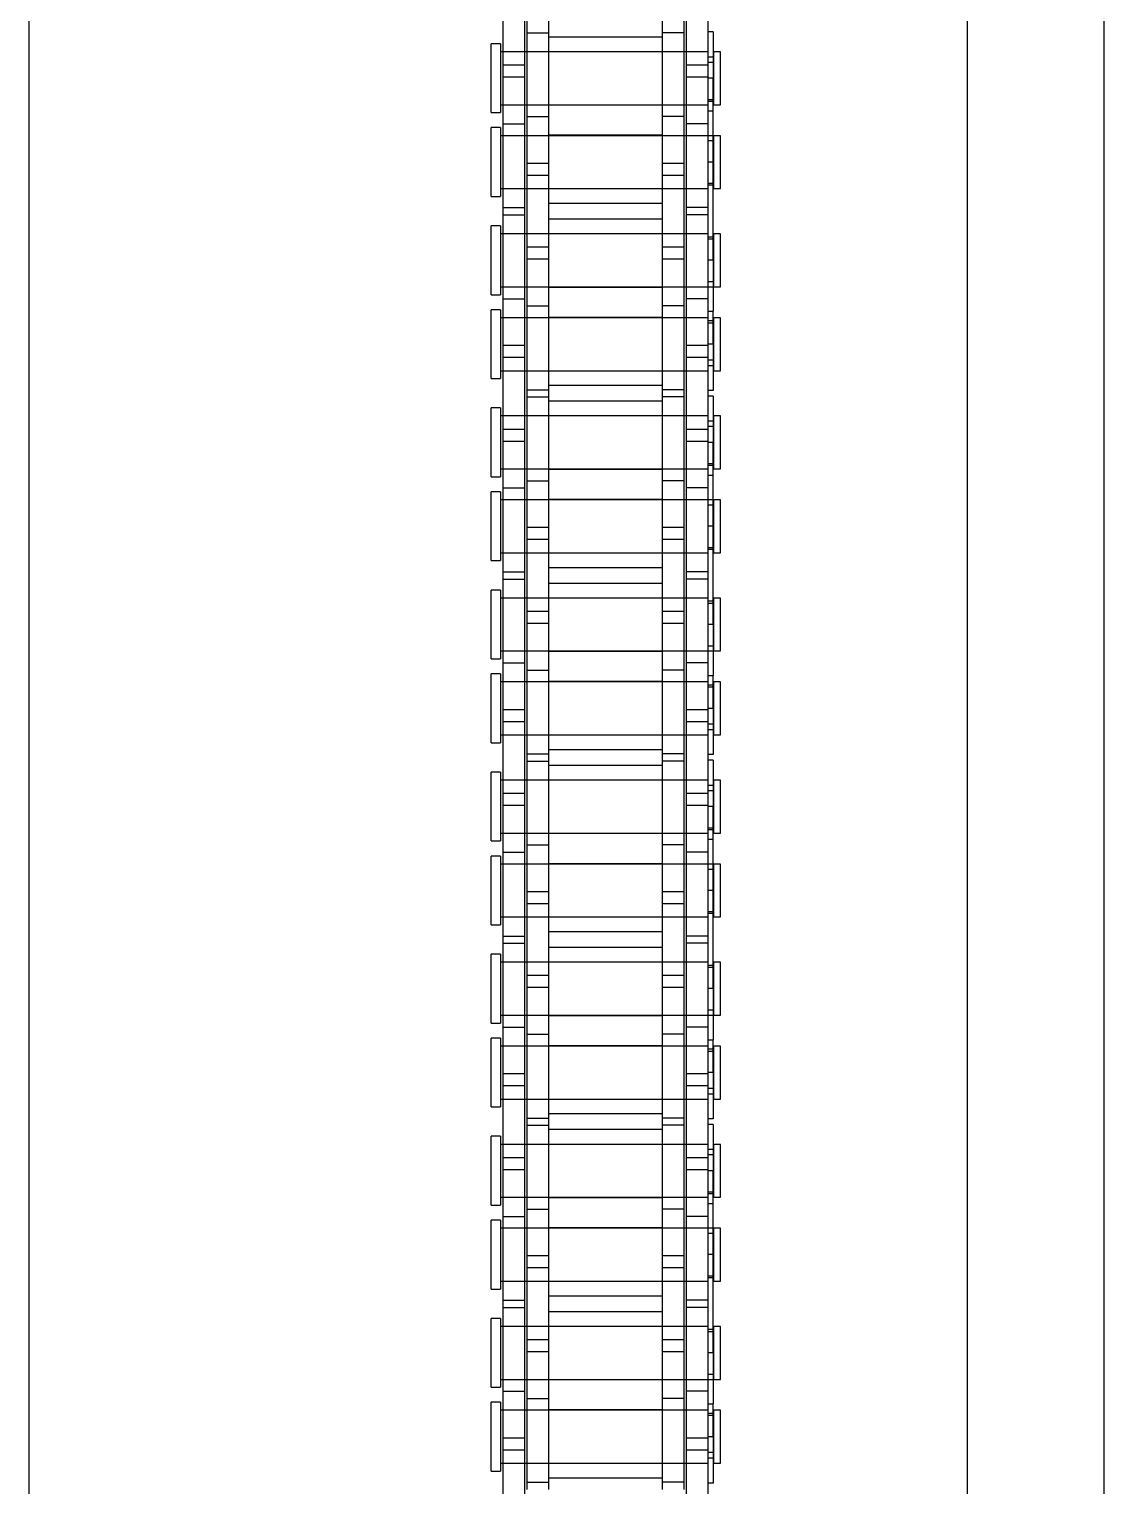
# Model space of a CAD drawing. Header units: metres. Extents: x 0 to 63075, y 0 to 44550.
# Drawn here: x 14109.2 to 14184.2, y 28009.5 to 28111.1 of the extents above; entities that cross this region are included whole.
import ezdxf

# ---------------------------------------------------------------- set-up
doc = ezdxf.new("R2010")
doc.units = ezdxf.units.M
doc.header["$LTSCALE"] = 75
doc.linetypes.add('HIDDEN2', pattern=[4.7625, 3.175, -1.5875])
for name, color, linetype in [('SDM', 7, 'Continuous'), ('SL4', 4, 'Continuous'), ('ST1', 7, 'HIDDEN2')]:
    doc.layers.add(name, color=color, linetype=linetype)

# ---------------------------------------------------------------- blocks, each defined once
blk = doc.blocks.new('A$Cb6dca9d5')
at = {"layer": 'SL4'}
for p, q in [((262.77, 1009.76), (262.77, 2334.74)), ((328.24, 1009.76), (328.24, 2334.74)), ((337.77, 2334.74), (337.77, 1009.76))]:
    blk.add_line(p, q, dxfattribs=at)
at = {"layer": 'ST1'}
for p, q in [((328.24, 1009.76), (328.24, 2334.74)), ((333, 2334.74), (333, 1009.76)), ((297.51, 1371.05), (297.51, 1377.4)), ((299.03, 1371.05), (299.03, 1377.4)), ((306.96, 1371.05), (306.96, 1377.4)), ((308.48, 1371.05), (308.48, 1377.4)), ((295.84, 1364.7), (295.84, 1373.8)), ((297.36, 1364.7), (297.36, 1373.8)), ((308.64, 1364.7), (308.64, 1373.8)), ((310.16, 1364.7), (310.16, 1373.8)), ((297.51, 1371.05), (299.03, 1371.05)), ((297.51, 1361.96), (297.51, 1371.05)), ((299.03, 1361.96), (299.03, 1371.05)), ((299.03, 1370.77), (306.96, 1370.77)), ((308.48, 1371.05), (306.96, 1371.05)), ((306.96, 1361.96), (306.96, 1371.05)), ((308.48, 1361.96), (308.48, 1371.05)), ((310.49, 1371.11), (310.16, 1371.11)), ((310.49, 1371.11), (310.49, 1367.88)), ((295, 1365.48), (295, 1370.28)), ((295.66, 1370.28), (295, 1370.28)), ((295.66, 1370.28), (295.66, 1365.48)), ((310.16, 1369.72), (295.66, 1369.72)), ((297.36, 1369.72), (295.84, 1369.72)), ((299.03, 1369.72), (297.51, 1369.72)), ((306.96, 1369.72), (299.03, 1369.72)), ((308.48, 1369.72), (306.96, 1369.72)), ((310.16, 1369.72), (308.64, 1369.72)), ((310.53, 1369.72), (310.53, 1366.03)), ((311, 1369.72), (310.53, 1369.72)), ((311, 1366.03), (311, 1369.72)), ((295.84, 1368.81), (297.36, 1368.81)), ((308.64, 1368.81), (310.16, 1368.81)), ((310.53, 1369.35), (310.16, 1369.35)), ((310.49, 1368.98), (310.16, 1368.98)), ((297.36, 1367.95), (295.84, 1367.95)), ((310.16, 1367.95), (308.64, 1367.95)), ((310.49, 1367.88), (310.16, 1367.88)), ((310.49, 1355.18), (310.49, 1367.88)), ((295.66, 1366.03), (310.16, 1366.03)), ((295.84, 1366.03), (297.36, 1366.03)), ((297.51, 1366.03), (299.03, 1366.03)), ((299.03, 1366.03), (306.96, 1366.03)), ((306.96, 1365.99), (299.03, 1365.99)), ((306.96, 1366.03), (308.48, 1366.03)), ((308.64, 1366.03), (310.16, 1366.03)), ((310.16, 1366.4), (310.53, 1366.4)), ((310.49, 1366.26), (310.16, 1366.26)), ((310.49, 1365.58), (310.16, 1365.58)), ((310.53, 1366.03), (311, 1366.03)), ((295, 1365.48), (295.66, 1365.48)), ((295.84, 1364.7), (297.36, 1364.7)), ((295.84, 1358.35), (295.84, 1364.7)), ((297.36, 1358.35), (297.36, 1364.7)), ((297.51, 1365.2), (299.03, 1365.2)), ((308.48, 1365.2), (306.96, 1365.2)), ((310.16, 1364.7), (308.64, 1364.7)), ((308.64, 1358.35), (308.64, 1364.7)), ((310.16, 1358.35), (310.16, 1364.7)), ((295, 1359.63), (295, 1364.43)), ((295.66, 1364.43), (295, 1364.43)), ((295.66, 1364.43), (295.66, 1359.63)), ((310.16, 1363.87), (295.66, 1363.87)), ((297.36, 1363.87), (295.84, 1363.87)), ((299.03, 1363.87), (297.51, 1363.87)), ((299.03, 1363.92), (306.96, 1363.92)), ((306.96, 1363.87), (299.03, 1363.87)), ((308.48, 1363.87), (306.96, 1363.87)), ((310.49, 1363.87), (308.64, 1363.87)), ((310.53, 1363.5), (310.16, 1363.5)), ((310.53, 1363.87), (310.53, 1360.18)), ((311, 1363.87), (310.53, 1363.87)), ((311, 1360.18), (311, 1363.87)), ((297.51, 1361.1), (297.51, 1361.96)), ((297.51, 1361.96), (299.03, 1361.96)), ((299.03, 1361.1), (299.03, 1361.96)), ((306.96, 1361.1), (306.96, 1361.96)), ((306.96, 1361.96), (308.48, 1361.96)), ((308.48, 1361.1), (308.48, 1361.96)), ((310.49, 1362.03), (310.16, 1362.03)), ((297.51, 1352), (297.51, 1361.1)), ((299.03, 1361.1), (297.51, 1361.1)), ((299.03, 1352), (299.03, 1361.1)), ((306.96, 1352), (306.96, 1361.1)), ((308.48, 1361.1), (306.96, 1361.1)), ((308.48, 1352), (308.48, 1361.1)), ((310.16, 1360.55), (310.53, 1360.55)), ((295, 1359.63), (295.66, 1359.63)), ((295.66, 1360.18), (310.16, 1360.18)), ((295.84, 1360.18), (297.36, 1360.18)), ((297.51, 1360.18), (299.03, 1360.18)), ((299.03, 1360.18), (306.96, 1360.18)), ((306.96, 1360.18), (308.48, 1360.18)), ((308.64, 1360.18), (310.16, 1360.18)), ((310.49, 1360.41), (310.16, 1360.41)), ((310.53, 1360.18), (311, 1360.18)), ((295.84, 1358.85), (297.36, 1358.85)), ((306.96, 1359.14), (299.03, 1359.14)), ((310.16, 1358.85), (308.64, 1358.85)), ((295, 1352.78), (295, 1357.58)), ((295.66, 1357.58), (295, 1357.58)), ((295.66, 1357.58), (295.66, 1352.78)), ((295.84, 1358.35), (297.36, 1358.35)), ((295.84, 1349.26), (295.84, 1358.35)), ((297.36, 1349.26), (297.36, 1358.35)), ((299.03, 1358.07), (306.96, 1358.07)), ((310.16, 1358.35), (308.64, 1358.35)), ((308.64, 1349.26), (308.64, 1358.35)), ((310.16, 1349.26), (310.16, 1358.35)), ((310.16, 1357.02), (295.66, 1357.02)), ((297.36, 1357.02), (295.84, 1357.02)), ((299.03, 1357.02), (297.51, 1357.02)), ((306.96, 1357.02), (299.03, 1357.02)), ((308.48, 1357.02), (306.96, 1357.02)), ((310.16, 1357.02), (308.64, 1357.02)), ((310.49, 1356.8), (310.16, 1356.8)), ((310.53, 1356.65), (310.16, 1356.65)), ((310.53, 1357.02), (310.53, 1353.33)), ((311, 1357.02), (310.53, 1357.02)), ((311, 1353.33), (311, 1357.02)), ((297.51, 1356.11), (299.03, 1356.11)), ((306.96, 1356.11), (308.48, 1356.11)), ((299.03, 1355.25), (297.51, 1355.25)), ((308.48, 1355.25), (306.96, 1355.25)), ((310.49, 1355.18), (310.16, 1355.18)), ((310.49, 1355.18), (310.49, 1351.62)), ((295.66, 1353.33), (310.16, 1353.33)), ((295.84, 1353.33), (297.36, 1353.33)), ((297.51, 1353.33), (299.03, 1353.33)), ((299.03, 1353.33), (306.96, 1353.33)), ((306.96, 1353.33), (308.48, 1353.33)), ((308.64, 1353.33), (310.49, 1353.33)), ((310.16, 1353.7), (310.53, 1353.7)), ((310.53, 1353.33), (311, 1353.33)), ((295, 1352.78), (295.66, 1352.78)), ((295.84, 1352.5), (297.36, 1352.5)), ((306.96, 1353.29), (299.03, 1353.29)), ((310.16, 1352.5), (308.64, 1352.5)), ((295, 1346.93), (295, 1351.73)), ((295.66, 1351.73), (295, 1351.73)), ((295.66, 1351.73), (295.66, 1346.93)), ((297.51, 1352), (299.03, 1352)), ((297.51, 1345.65), (297.51, 1352)), ((299.03, 1345.65), (299.03, 1352)), ((308.48, 1352), (306.96, 1352)), ((306.96, 1345.65), (306.96, 1352)), ((308.48, 1345.65), (308.48, 1352)), ((310.16, 1351.62), (310.49, 1351.62)), ((310.49, 1349.33), (310.49, 1351.62)), ((310.16, 1351.17), (295.66, 1351.17)), ((297.36, 1351.17), (295.84, 1351.17)), ((299.03, 1351.17), (297.51, 1351.17)), ((299.03, 1351.22), (306.96, 1351.22)), ((306.96, 1351.17), (299.03, 1351.17)), ((308.48, 1351.17), (306.96, 1351.17)), ((310.16, 1351.17), (308.64, 1351.17)), ((310.49, 1350.95), (310.16, 1350.95)), ((310.53, 1350.8), (310.16, 1350.8)), ((310.53, 1351.17), (310.53, 1347.48)), ((311, 1351.17), (310.53, 1351.17)), ((311, 1347.48), (311, 1351.17)), ((295.84, 1348.4), (295.84, 1349.26)), ((295.84, 1349.26), (297.36, 1349.26)), ((297.36, 1348.4), (297.36, 1349.26)), ((308.64, 1348.4), (308.64, 1349.26)), ((308.64, 1349.26), (310.16, 1349.26)), ((310.49, 1349.33), (310.16, 1349.33)), ((310.16, 1348.4), (310.16, 1349.26)), ((310.49, 1349.33), (310.49, 1346.1)), ((295.84, 1339.3), (295.84, 1348.4)), ((297.36, 1348.4), (295.84, 1348.4)), ((297.36, 1339.3), (297.36, 1348.4)), ((308.64, 1339.3), (308.64, 1348.4)), ((310.16, 1348.4), (308.64, 1348.4)), ((310.16, 1339.3), (310.16, 1348.4)), ((295.66, 1347.48), (310.16, 1347.48)), ((295.84, 1347.48), (297.36, 1347.48)), ((297.51, 1347.48), (299.03, 1347.48)), ((299.03, 1347.48), (306.96, 1347.48)), ((306.96, 1347.48), (308.48, 1347.48)), ((308.64, 1347.48), (310.16, 1347.48)), ((310.49, 1348.22), (310.16, 1348.22)), ((310.16, 1347.85), (310.53, 1347.85)), ((310.53, 1347.48), (311, 1347.48)), ((295, 1346.93), (295.66, 1346.93)), ((306.96, 1346.44), (299.03, 1346.44)), ((297.51, 1346.15), (299.03, 1346.15)), ((297.51, 1345.65), (299.03, 1345.65)), ((297.51, 1336.56), (297.51, 1345.65)), ((299.03, 1336.56), (299.03, 1345.65)), ((299.03, 1345.37), (306.96, 1345.37)), ((308.48, 1346.15), (306.96, 1346.15)), ((308.48, 1345.65), (306.96, 1345.65)), ((306.96, 1336.56), (306.96, 1345.65)), ((308.48, 1336.56), (308.48, 1345.65)), ((310.49, 1346.1), (310.16, 1346.1)), ((310.49, 1345.71), (310.16, 1345.71)), ((310.49, 1345.71), (310.49, 1342.48)), ((295, 1340.08), (295, 1344.88)), ((295.66, 1344.88), (295, 1344.88)), ((295.66, 1344.88), (295.66, 1340.08)), ((310.16, 1344.32), (295.66, 1344.32)), ((297.36, 1344.32), (295.84, 1344.32)), ((299.03, 1344.32), (297.51, 1344.32)), ((306.96, 1344.32), (299.03, 1344.32)), ((308.48, 1344.32), (306.96, 1344.32)), ((310.16, 1344.32), (308.64, 1344.32)), ((310.53, 1344.32), (310.53, 1340.63)), ((311, 1344.32), (310.53, 1344.32)), ((311, 1340.63), (311, 1344.32)), ((295.84, 1343.41), (297.36, 1343.41)), ((308.64, 1343.41), (310.16, 1343.41)), ((310.53, 1343.95), (310.16, 1343.95)), ((310.49, 1343.58), (310.16, 1343.58)), ((297.36, 1342.55), (295.84, 1342.55)), ((310.16, 1342.55), (308.64, 1342.55)), ((310.49, 1342.48), (310.16, 1342.48)), ((310.49, 1329.78), (310.49, 1342.48)), ((295.66, 1340.63), (310.16, 1340.63)), ((295.84, 1340.63), (297.36, 1340.63)), ((297.51, 1340.63), (299.03, 1340.63)), ((299.03, 1340.63), (306.96, 1340.63)), ((306.96, 1340.59), (299.03, 1340.59)), ((306.96, 1340.63), (308.48, 1340.63)), ((308.64, 1340.63), (310.16, 1340.63)), ((310.16, 1341), (310.53, 1341)), ((310.49, 1340.86), (310.16, 1340.86)), ((310.49, 1340.18), (310.16, 1340.18)), ((310.53, 1340.63), (311, 1340.63)), ((295, 1340.08), (295.66, 1340.08)), ((295.84, 1339.3), (297.36, 1339.3)), ((295.84, 1332.95), (295.84, 1339.3)), ((297.36, 1332.95), (297.36, 1339.3)), ((297.51, 1339.8), (299.03, 1339.8)), ((308.48, 1339.8), (306.96, 1339.8)), ((310.16, 1339.3), (308.64, 1339.3)), ((308.64, 1332.95), (308.64, 1339.3)), ((310.16, 1332.95), (310.16, 1339.3)), ((295, 1334.23), (295, 1339.03)), ((295.66, 1339.03), (295, 1339.03)), ((295.66, 1339.03), (295.66, 1334.23)), ((310.16, 1338.47), (295.66, 1338.47)), ((297.36, 1338.47), (295.84, 1338.47)), ((299.03, 1338.47), (297.51, 1338.47)), ((299.03, 1338.52), (306.96, 1338.52)), ((306.96, 1338.47), (299.03, 1338.47)), ((308.48, 1338.47), (306.96, 1338.47)), ((310.49, 1338.47), (308.64, 1338.47)), ((310.53, 1338.1), (310.16, 1338.1)), ((310.53, 1338.47), (310.53, 1334.78)), ((311, 1338.47), (310.53, 1338.47)), ((311, 1334.78), (311, 1338.47)), ((297.51, 1335.7), (297.51, 1336.56)), ((297.51, 1336.56), (299.03, 1336.56)), ((299.03, 1335.7), (299.03, 1336.56)), ((306.96, 1335.7), (306.96, 1336.56)), ((306.96, 1336.56), (308.48, 1336.56)), ((308.48, 1335.7), (308.48, 1336.56)), ((310.49, 1336.63), (310.16, 1336.63)), ((297.51, 1326.6), (297.51, 1335.7)), ((299.03, 1335.7), (297.51, 1335.7)), ((299.03, 1326.6), (299.03, 1335.7)), ((306.96, 1326.6), (306.96, 1335.7)), ((308.48, 1335.7), (306.96, 1335.7)), ((308.48, 1326.6), (308.48, 1335.7)), ((310.16, 1335.15), (310.53, 1335.15)), ((295, 1334.23), (295.66, 1334.23)), ((295.66, 1334.78), (310.16, 1334.78)), ((295.84, 1334.78), (297.36, 1334.78)), ((297.51, 1334.78), (299.03, 1334.78)), ((299.03, 1334.78), (306.96, 1334.78)), ((306.96, 1334.78), (308.48, 1334.78)), ((308.64, 1334.78), (310.16, 1334.78)), ((310.49, 1335.01), (310.16, 1335.01)), ((310.53, 1334.78), (311, 1334.78)), ((295.84, 1333.45), (297.36, 1333.45)), ((306.96, 1333.74), (299.03, 1333.74)), ((310.16, 1333.45), (308.64, 1333.45)), ((295, 1327.38), (295, 1332.18)), ((295.66, 1332.18), (295, 1332.18)), ((295.66, 1332.18), (295.66, 1327.38)), ((295.84, 1332.95), (297.36, 1332.95)), ((295.84, 1323.86), (295.84, 1332.95)), ((297.36, 1323.86), (297.36, 1332.95)), ((299.03, 1332.67), (306.96, 1332.67)), ((310.16, 1332.95), (308.64, 1332.95)), ((308.64, 1323.86), (308.64, 1332.95)), ((310.16, 1323.86), (310.16, 1332.95)), ((310.16, 1331.62), (295.66, 1331.62)), ((297.36, 1331.62), (295.84, 1331.62)), ((299.03, 1331.62), (297.51, 1331.62)), ((306.96, 1331.62), (299.03, 1331.62)), ((308.48, 1331.62), (306.96, 1331.62)), ((310.16, 1331.62), (308.64, 1331.62)), ((310.49, 1331.4), (310.16, 1331.4)), ((310.53, 1331.25), (310.16, 1331.25)), ((310.53, 1331.62), (310.53, 1327.93)), ((311, 1331.62), (310.53, 1331.62)), ((311, 1327.93), (311, 1331.62)), ((297.51, 1330.71), (299.03, 1330.71)), ((306.96, 1330.71), (308.48, 1330.71)), ((299.03, 1329.85), (297.51, 1329.85)), ((308.48, 1329.85), (306.96, 1329.85)), ((310.49, 1329.78), (310.16, 1329.78)), ((310.49, 1329.78), (310.49, 1326.22)), ((295.66, 1327.93), (310.16, 1327.93)), ((295.84, 1327.93), (297.36, 1327.93)), ((297.51, 1327.93), (299.03, 1327.93)), ((299.03, 1327.93), (306.96, 1327.93)), ((306.96, 1327.93), (308.48, 1327.93)), ((308.64, 1327.93), (310.49, 1327.93)), ((310.16, 1328.3), (310.53, 1328.3)), ((310.53, 1327.93), (311, 1327.93)), ((295, 1327.38), (295.66, 1327.38)), ((295.84, 1327.1), (297.36, 1327.1)), ((306.96, 1327.89), (299.03, 1327.89)), ((310.16, 1327.1), (308.64, 1327.1)), ((295, 1321.53), (295, 1326.33)), ((295.66, 1326.33), (295, 1326.33)), ((295.66, 1326.33), (295.66, 1321.53)), ((297.51, 1326.6), (299.03, 1326.6)), ((297.51, 1320.25), (297.51, 1326.6)), ((299.03, 1320.25), (299.03, 1326.6)), ((308.48, 1326.6), (306.96, 1326.6)), ((306.96, 1320.25), (306.96, 1326.6)), ((308.48, 1320.25), (308.48, 1326.6)), ((310.16, 1326.22), (310.49, 1326.22)), ((310.49, 1323.93), (310.49, 1326.22)), ((310.16, 1325.77), (295.66, 1325.77)), ((297.36, 1325.77), (295.84, 1325.77)), ((299.03, 1325.77), (297.51, 1325.77)), ((299.03, 1325.82), (306.96, 1325.82)), ((306.96, 1325.77), (299.03, 1325.77)), ((308.48, 1325.77), (306.96, 1325.77)), ((310.16, 1325.77), (308.64, 1325.77)), ((310.49, 1325.55), (310.16, 1325.55)), ((310.53, 1325.4), (310.16, 1325.4)), ((310.53, 1325.77), (310.53, 1322.08)), ((311, 1325.77), (310.53, 1325.77)), ((311, 1322.08), (311, 1325.77)), ((295.84, 1323), (295.84, 1323.86)), ((295.84, 1323.86), (297.36, 1323.86)), ((297.36, 1323), (297.36, 1323.86)), ((308.64, 1323), (308.64, 1323.86)), ((308.64, 1323.86), (310.16, 1323.86)), ((310.49, 1323.93), (310.16, 1323.93)), ((310.16, 1323), (310.16, 1323.86)), ((310.49, 1323.93), (310.49, 1320.7)), ((295.84, 1313.9), (295.84, 1323)), ((297.36, 1323), (295.84, 1323)), ((297.36, 1313.9), (297.36, 1323)), ((308.64, 1313.9), (308.64, 1323)), ((310.16, 1323), (308.64, 1323)), ((310.16, 1313.9), (310.16, 1323)), ((295.66, 1322.08), (310.16, 1322.08)), ((295.84, 1322.08), (297.36, 1322.08)), ((297.51, 1322.08), (299.03, 1322.08)), ((299.03, 1322.08), (306.96, 1322.08)), ((306.96, 1322.08), (308.48, 1322.08)), ((308.64, 1322.08), (310.16, 1322.08)), ((310.49, 1322.82), (310.16, 1322.82)), ((310.16, 1322.45), (310.53, 1322.45)), ((310.53, 1322.08), (311, 1322.08)), ((295, 1321.53), (295.66, 1321.53)), ((306.96, 1321.04), (299.03, 1321.04)), ((297.51, 1320.75), (299.03, 1320.75)), ((297.51, 1320.25), (299.03, 1320.25)), ((297.51, 1311.16), (297.51, 1320.25)), ((299.03, 1311.16), (299.03, 1320.25)), ((299.03, 1319.97), (306.96, 1319.97)), ((308.48, 1320.75), (306.96, 1320.75)), ((308.48, 1320.25), (306.96, 1320.25)), ((306.96, 1311.16), (306.96, 1320.25)), ((308.48, 1311.16), (308.48, 1320.25)), ((310.49, 1320.7), (310.16, 1320.7)), ((310.49, 1320.31), (310.16, 1320.31)), ((310.49, 1320.31), (310.49, 1317.08)), ((295, 1314.68), (295, 1319.48)), ((295.66, 1319.48), (295, 1319.48)), ((295.66, 1319.48), (295.66, 1314.68)), ((310.16, 1318.92), (295.66, 1318.92)), ((297.36, 1318.92), (295.84, 1318.92)), ((299.03, 1318.92), (297.51, 1318.92)), ((306.96, 1318.92), (299.03, 1318.92)), ((308.48, 1318.92), (306.96, 1318.92)), ((310.16, 1318.92), (308.64, 1318.92)), ((310.53, 1318.92), (310.53, 1315.23)), ((311, 1318.92), (310.53, 1318.92)), ((311, 1315.23), (311, 1318.92)), ((295.84, 1318.01), (297.36, 1318.01)), ((308.64, 1318.01), (310.16, 1318.01)), ((310.53, 1318.55), (310.16, 1318.55)), ((310.49, 1318.18), (310.16, 1318.18)), ((297.36, 1317.15), (295.84, 1317.15)), ((310.16, 1317.15), (308.64, 1317.15)), ((310.49, 1317.08), (310.16, 1317.08)), ((310.49, 1304.38), (310.49, 1317.08)), ((295.66, 1315.23), (310.16, 1315.23)), ((295.84, 1315.23), (297.36, 1315.23)), ((297.51, 1315.23), (299.03, 1315.23)), ((299.03, 1315.23), (306.96, 1315.23)), ((306.96, 1315.19), (299.03, 1315.19)), ((306.96, 1315.23), (308.48, 1315.23)), ((308.64, 1315.23), (310.16, 1315.23)), ((310.16, 1315.6), (310.53, 1315.6)), ((310.49, 1315.46), (310.16, 1315.46)), ((310.49, 1314.78), (310.16, 1314.78)), ((310.53, 1315.23), (311, 1315.23)), ((295, 1314.68), (295.66, 1314.68)), ((295.84, 1313.9), (297.36, 1313.9)), ((295.84, 1307.55), (295.84, 1313.9)), ((297.36, 1307.55), (297.36, 1313.9)), ((297.51, 1314.4), (299.03, 1314.4)), ((308.48, 1314.4), (306.96, 1314.4)), ((310.16, 1313.9), (308.64, 1313.9)), ((308.64, 1307.55), (308.64, 1313.9)), ((310.16, 1307.55), (310.16, 1313.9)), ((295, 1308.83), (295, 1313.63)), ((295.66, 1313.63), (295, 1313.63)), ((295.66, 1313.63), (295.66, 1308.83)), ((310.16, 1313.07), (295.66, 1313.07)), ((297.36, 1313.07), (295.84, 1313.07)), ((299.03, 1313.07), (297.51, 1313.07)), ((299.03, 1313.12), (306.96, 1313.12)), ((306.96, 1313.07), (299.03, 1313.07)), ((308.48, 1313.07), (306.96, 1313.07)), ((310.49, 1313.07), (308.64, 1313.07)), ((310.53, 1312.7), (310.16, 1312.7)), ((310.53, 1313.07), (310.53, 1309.38)), ((311, 1313.07), (310.53, 1313.07)), ((311, 1309.38), (311, 1313.07)), ((297.51, 1310.3), (297.51, 1311.16)), ((297.51, 1311.16), (299.03, 1311.16)), ((299.03, 1310.3), (299.03, 1311.16)), ((306.96, 1310.3), (306.96, 1311.16)), ((306.96, 1311.16), (308.48, 1311.16)), ((308.48, 1310.3), (308.48, 1311.16)), ((310.49, 1311.23), (310.16, 1311.23)), ((297.51, 1301.2), (297.51, 1310.3)), ((299.03, 1310.3), (297.51, 1310.3)), ((299.03, 1301.2), (299.03, 1310.3)), ((306.96, 1301.2), (306.96, 1310.3)), ((308.48, 1310.3), (306.96, 1310.3)), ((308.48, 1301.2), (308.48, 1310.3)), ((310.16, 1309.75), (310.53, 1309.75)), ((295, 1308.83), (295.66, 1308.83)), ((295.66, 1309.38), (310.16, 1309.38)), ((295.84, 1309.38), (297.36, 1309.38)), ((297.51, 1309.38), (299.03, 1309.38)), ((299.03, 1309.38), (306.96, 1309.38)), ((306.96, 1309.38), (308.48, 1309.38)), ((308.64, 1309.38), (310.16, 1309.38)), ((310.49, 1309.61), (310.16, 1309.61)), ((310.53, 1309.38), (311, 1309.38)), ((295.84, 1308.05), (297.36, 1308.05)), ((306.96, 1308.34), (299.03, 1308.34)), ((310.16, 1308.05), (308.64, 1308.05)), ((295, 1301.98), (295, 1306.78)), ((295.66, 1306.78), (295, 1306.78)), ((295.66, 1306.78), (295.66, 1301.98)), ((295.84, 1307.55), (297.36, 1307.55)), ((295.84, 1298.46), (295.84, 1307.55)), ((297.36, 1298.46), (297.36, 1307.55)), ((299.03, 1307.27), (306.96, 1307.27)), ((310.16, 1307.55), (308.64, 1307.55)), ((308.64, 1298.46), (308.64, 1307.55)), ((310.16, 1298.46), (310.16, 1307.55)), ((310.16, 1306.22), (295.66, 1306.22)), ((297.36, 1306.22), (295.84, 1306.22)), ((299.03, 1306.22), (297.51, 1306.22)), ((306.96, 1306.22), (299.03, 1306.22)), ((308.48, 1306.22), (306.96, 1306.22)), ((310.16, 1306.22), (308.64, 1306.22)), ((310.49, 1306), (310.16, 1306)), ((310.53, 1305.85), (310.16, 1305.85)), ((310.53, 1306.22), (310.53, 1302.53)), ((311, 1306.22), (310.53, 1306.22)), ((311, 1302.53), (311, 1306.22)), ((297.51, 1305.31), (299.03, 1305.31)), ((306.96, 1305.31), (308.48, 1305.31)), ((299.03, 1304.45), (297.51, 1304.45)), ((308.48, 1304.45), (306.96, 1304.45)), ((310.49, 1304.38), (310.16, 1304.38)), ((310.49, 1304.38), (310.49, 1300.82)), ((295.66, 1302.53), (310.16, 1302.53)), ((295.84, 1302.53), (297.36, 1302.53)), ((297.51, 1302.53), (299.03, 1302.53)), ((299.03, 1302.53), (306.96, 1302.53)), ((306.96, 1302.53), (308.48, 1302.53)), ((308.64, 1302.53), (310.49, 1302.53)), ((310.16, 1302.9), (310.53, 1302.9)), ((310.53, 1302.53), (311, 1302.53)), ((295, 1301.98), (295.66, 1301.98)), ((295.84, 1301.7), (297.36, 1301.7)), ((306.96, 1302.49), (299.03, 1302.49)), ((310.16, 1301.7), (308.64, 1301.7)), ((295, 1296.13), (295, 1300.93)), ((295.66, 1300.93), (295, 1300.93)), ((295.66, 1300.93), (295.66, 1296.13)), ((297.51, 1301.2), (299.03, 1301.2)), ((297.51, 1294.85), (297.51, 1301.2)), ((299.03, 1294.85), (299.03, 1301.2)), ((308.48, 1301.2), (306.96, 1301.2)), ((306.96, 1294.85), (306.96, 1301.2)), ((308.48, 1294.85), (308.48, 1301.2)), ((310.16, 1300.82), (310.49, 1300.82)), ((310.49, 1298.53), (310.49, 1300.82)), ((310.16, 1300.37), (295.66, 1300.37)), ((297.36, 1300.37), (295.84, 1300.37)), ((299.03, 1300.37), (297.51, 1300.37)), ((299.03, 1300.42), (306.96, 1300.42)), ((306.96, 1300.37), (299.03, 1300.37)), ((308.48, 1300.37), (306.96, 1300.37)), ((310.16, 1300.37), (308.64, 1300.37)), ((310.49, 1300.15), (310.16, 1300.15)), ((310.53, 1300), (310.16, 1300)), ((310.53, 1300.37), (310.53, 1296.68)), ((311, 1300.37), (310.53, 1300.37)), ((311, 1296.68), (311, 1300.37)), ((295.84, 1297.6), (295.84, 1298.46)), ((295.84, 1298.46), (297.36, 1298.46)), ((297.36, 1297.6), (297.36, 1298.46)), ((308.64, 1297.6), (308.64, 1298.46)), ((308.64, 1298.46), (310.16, 1298.46)), ((310.49, 1298.53), (310.16, 1298.53)), ((310.16, 1297.6), (310.16, 1298.46)), ((310.49, 1298.53), (310.49, 1295.3)), ((295.84, 1288.5), (295.84, 1297.6)), ((297.36, 1297.6), (295.84, 1297.6)), ((297.36, 1288.5), (297.36, 1297.6)), ((308.64, 1288.5), (308.64, 1297.6)), ((310.16, 1297.6), (308.64, 1297.6)), ((310.16, 1288.5), (310.16, 1297.6)), ((295.66, 1296.68), (310.16, 1296.68)), ((295.84, 1296.68), (297.36, 1296.68)), ((297.51, 1296.68), (299.03, 1296.68)), ((299.03, 1296.68), (306.96, 1296.68)), ((306.96, 1296.68), (308.48, 1296.68)), ((308.64, 1296.68), (310.16, 1296.68)), ((310.49, 1297.42), (310.16, 1297.42)), ((310.16, 1297.05), (310.53, 1297.05)), ((310.53, 1296.68), (311, 1296.68)), ((295, 1296.13), (295.66, 1296.13)), ((306.96, 1295.64), (299.03, 1295.64)), ((297.51, 1295.35), (299.03, 1295.35)), ((297.51, 1294.85), (299.03, 1294.85)), ((297.51, 1285.76), (297.51, 1294.85)), ((299.03, 1285.76), (299.03, 1294.85)), ((299.03, 1294.57), (306.96, 1294.57)), ((308.48, 1295.35), (306.96, 1295.35)), ((308.48, 1294.85), (306.96, 1294.85)), ((306.96, 1285.76), (306.96, 1294.85)), ((308.48, 1285.76), (308.48, 1294.85)), ((310.49, 1295.3), (310.16, 1295.3)), ((310.49, 1294.91), (310.16, 1294.91)), ((310.49, 1294.91), (310.49, 1291.68)), ((295, 1289.28), (295, 1294.08)), ((295.66, 1294.08), (295, 1294.08)), ((295.66, 1294.08), (295.66, 1289.28)), ((310.16, 1293.52), (295.66, 1293.52)), ((297.36, 1293.52), (295.84, 1293.52)), ((299.03, 1293.52), (297.51, 1293.52)), ((306.96, 1293.52), (299.03, 1293.52)), ((308.48, 1293.52), (306.96, 1293.52)), ((310.16, 1293.52), (308.64, 1293.52)), ((310.53, 1293.52), (310.53, 1289.83)), ((311, 1293.52), (310.53, 1293.52)), ((311, 1289.83), (311, 1293.52)), ((295.84, 1292.61), (297.36, 1292.61)), ((308.64, 1292.61), (310.16, 1292.61)), ((310.53, 1293.15), (310.16, 1293.15)), ((310.49, 1292.78), (310.16, 1292.78)), ((297.36, 1291.75), (295.84, 1291.75)), ((310.16, 1291.75), (308.64, 1291.75)), ((310.49, 1291.68), (310.16, 1291.68)), ((310.49, 1278.98), (310.49, 1291.68)), ((295.66, 1289.83), (310.16, 1289.83)), ((295.84, 1289.83), (297.36, 1289.83)), ((297.51, 1289.83), (299.03, 1289.83)), ((299.03, 1289.83), (306.96, 1289.83)), ((306.96, 1289.79), (299.03, 1289.79)), ((306.96, 1289.83), (308.48, 1289.83)), ((308.64, 1289.83), (310.16, 1289.83)), ((310.16, 1290.2), (310.53, 1290.2)), ((310.49, 1290.06), (310.16, 1290.06)), ((310.49, 1289.38), (310.16, 1289.38)), ((310.53, 1289.83), (311, 1289.83)), ((295, 1289.28), (295.66, 1289.28)), ((295.84, 1288.5), (297.36, 1288.5)), ((295.84, 1282.15), (295.84, 1288.5)), ((297.36, 1282.15), (297.36, 1288.5)), ((297.51, 1289), (299.03, 1289)), ((308.48, 1289), (306.96, 1289)), ((310.16, 1288.5), (308.64, 1288.5)), ((308.64, 1282.15), (308.64, 1288.5)), ((310.16, 1282.15), (310.16, 1288.5)), ((295, 1283.43), (295, 1288.23)), ((295.66, 1288.23), (295, 1288.23)), ((295.66, 1288.23), (295.66, 1283.43)), ((310.16, 1287.67), (295.66, 1287.67)), ((297.36, 1287.67), (295.84, 1287.67)), ((299.03, 1287.67), (297.51, 1287.67)), ((299.03, 1287.72), (306.96, 1287.72)), ((306.96, 1287.67), (299.03, 1287.67)), ((308.48, 1287.67), (306.96, 1287.67)), ((310.49, 1287.67), (308.64, 1287.67)), ((310.53, 1287.3), (310.16, 1287.3)), ((310.53, 1287.67), (310.53, 1283.98)), ((311, 1287.67), (310.53, 1287.67)), ((311, 1283.98), (311, 1287.67)), ((297.51, 1284.9), (297.51, 1285.76)), ((297.51, 1285.76), (299.03, 1285.76)), ((299.03, 1284.9), (299.03, 1285.76)), ((306.96, 1284.9), (306.96, 1285.76)), ((306.96, 1285.76), (308.48, 1285.76)), ((308.48, 1284.9), (308.48, 1285.76)), ((310.49, 1285.83), (310.16, 1285.83)), ((297.51, 1275.8), (297.51, 1284.9)), ((299.03, 1284.9), (297.51, 1284.9)), ((299.03, 1275.8), (299.03, 1284.9)), ((306.96, 1275.8), (306.96, 1284.9)), ((308.48, 1284.9), (306.96, 1284.9)), ((308.48, 1275.8), (308.48, 1284.9)), ((310.16, 1284.35), (310.53, 1284.35)), ((295, 1283.43), (295.66, 1283.43)), ((295.66, 1283.98), (310.16, 1283.98)), ((295.84, 1283.98), (297.36, 1283.98)), ((297.51, 1283.98), (299.03, 1283.98)), ((299.03, 1283.98), (306.96, 1283.98)), ((306.96, 1283.98), (308.48, 1283.98)), ((308.64, 1283.98), (310.16, 1283.98)), ((310.49, 1284.21), (310.16, 1284.21)), ((310.53, 1283.98), (311, 1283.98)), ((295.84, 1282.65), (297.36, 1282.65)), ((306.96, 1282.94), (299.03, 1282.94)), ((310.16, 1282.65), (308.64, 1282.65)), ((295, 1276.58), (295, 1281.38)), ((295.66, 1281.38), (295, 1281.38)), ((295.66, 1281.38), (295.66, 1276.58)), ((295.84, 1282.15), (297.36, 1282.15)), ((295.84, 1273.06), (295.84, 1282.15)), ((297.36, 1273.06), (297.36, 1282.15)), ((299.03, 1281.87), (306.96, 1281.87)), ((310.16, 1282.15), (308.64, 1282.15)), ((308.64, 1273.06), (308.64, 1282.15)), ((310.16, 1273.06), (310.16, 1282.15)), ((310.16, 1280.82), (295.66, 1280.82)), ((297.36, 1280.82), (295.84, 1280.82)), ((299.03, 1280.82), (297.51, 1280.82)), ((306.96, 1280.82), (299.03, 1280.82)), ((308.48, 1280.82), (306.96, 1280.82)), ((310.16, 1280.82), (308.64, 1280.82)), ((310.49, 1280.6), (310.16, 1280.6)), ((310.53, 1280.45), (310.16, 1280.45)), ((310.53, 1280.82), (310.53, 1277.13)), ((311, 1280.82), (310.53, 1280.82)), ((311, 1277.13), (311, 1280.82)), ((297.51, 1279.91), (299.03, 1279.91)), ((306.96, 1279.91), (308.48, 1279.91)), ((299.03, 1279.05), (297.51, 1279.05)), ((308.48, 1279.05), (306.96, 1279.05)), ((310.49, 1278.98), (310.16, 1278.98)), ((310.49, 1278.98), (310.49, 1275.42)), ((295.66, 1277.13), (310.16, 1277.13)), ((295.84, 1277.13), (297.36, 1277.13)), ((297.51, 1277.13), (299.03, 1277.13)), ((299.03, 1277.13), (306.96, 1277.13)), ((306.96, 1277.13), (308.48, 1277.13)), ((308.64, 1277.13), (310.49, 1277.13)), ((310.16, 1277.5), (310.53, 1277.5)), ((310.53, 1277.13), (311, 1277.13)), ((295, 1276.58), (295.66, 1276.58)), ((295.84, 1276.3), (297.36, 1276.3)), ((306.96, 1277.09), (299.03, 1277.09)), ((310.16, 1276.3), (308.64, 1276.3)), ((295, 1270.73), (295, 1275.53)), ((295.66, 1275.53), (295, 1275.53)), ((295.66, 1275.53), (295.66, 1270.73)), ((297.51, 1275.8), (299.03, 1275.8)), ((297.51, 1269.45), (297.51, 1275.8)), ((299.03, 1269.45), (299.03, 1275.8)), ((308.48, 1275.8), (306.96, 1275.8)), ((306.96, 1269.45), (306.96, 1275.8)), ((308.48, 1269.45), (308.48, 1275.8)), ((310.16, 1275.42), (310.49, 1275.42)), ((310.49, 1273.13), (310.49, 1275.42)), ((310.16, 1274.97), (295.66, 1274.97)), ((297.36, 1274.97), (295.84, 1274.97)), ((299.03, 1274.97), (297.51, 1274.97)), ((299.03, 1275.02), (306.96, 1275.02)), ((306.96, 1274.97), (299.03, 1274.97)), ((308.48, 1274.97), (306.96, 1274.97)), ((310.16, 1274.97), (308.64, 1274.97)), ((310.49, 1274.75), (310.16, 1274.75)), ((310.53, 1274.6), (310.16, 1274.6)), ((310.53, 1274.97), (310.53, 1271.28)), ((311, 1274.97), (310.53, 1274.97)), ((311, 1271.28), (311, 1274.97)), ((295.84, 1272.2), (295.84, 1273.06)), ((295.84, 1273.06), (297.36, 1273.06)), ((297.36, 1272.2), (297.36, 1273.06)), ((308.64, 1272.2), (308.64, 1273.06)), ((308.64, 1273.06), (310.16, 1273.06)), ((310.49, 1273.13), (310.16, 1273.13)), ((310.16, 1272.2), (310.16, 1273.06)), ((310.49, 1273.13), (310.49, 1269.9)), ((295.84, 1263.1), (295.84, 1272.2)), ((297.36, 1272.2), (295.84, 1272.2)), ((297.36, 1263.1), (297.36, 1272.2)), ((308.64, 1263.1), (308.64, 1272.2)), ((310.16, 1272.2), (308.64, 1272.2)), ((310.16, 1263.1), (310.16, 1272.2)), ((295.66, 1271.28), (310.16, 1271.28)), ((295.84, 1271.28), (297.36, 1271.28)), ((297.51, 1271.28), (299.03, 1271.28)), ((299.03, 1271.28), (306.96, 1271.28)), ((306.96, 1271.28), (308.48, 1271.28)), ((308.64, 1271.28), (310.16, 1271.28)), ((310.49, 1272.02), (310.16, 1272.02)), ((310.16, 1271.65), (310.53, 1271.65)), ((310.53, 1271.28), (311, 1271.28)), ((295, 1270.73), (295.66, 1270.73)), ((306.96, 1270.24), (299.03, 1270.24)), ((297.51, 1269.95), (299.03, 1269.95)), ((308.48, 1269.95), (306.96, 1269.95)), ((310.49, 1269.9), (310.16, 1269.9))]:
    blk.add_line(p, q, dxfattribs=at)

msp = doc.modelspace()

# ---------------------------------------------------------------- block references
at = {"layer": 'SDM'}
msp.add_blockref('A$Cb6dca9d5', (13846.47, 26739.77), dxfattribs=at)

doc.saveas('drawing.dxf')
